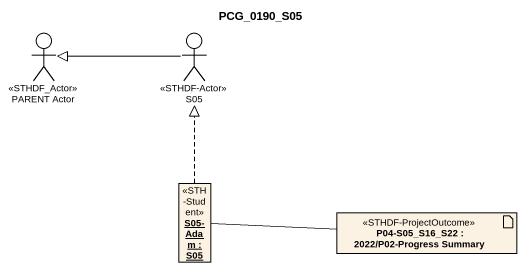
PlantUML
@startuml
title PCG_0190_S05
allowmixing
hide circle
hide empty members
actor "PARENT Actor" as PARENT_Actor <<STHDF_Actor>>
actor S05 <<STHDF-Actor>>
object "S05-Adam : S05" as S05_Adam <<STH-Student>>
artifact "P04-S05_S16_S22 : 2022/P02-Progress Summary" as P04_S05_S16_S22 <<STHDF-ProjectOutcome>>
S05 -left-|> PARENT_Actor
S05_Adam .up.|> S05
P04_S05_S16_S22 -left- S05_Adam
@enduml
